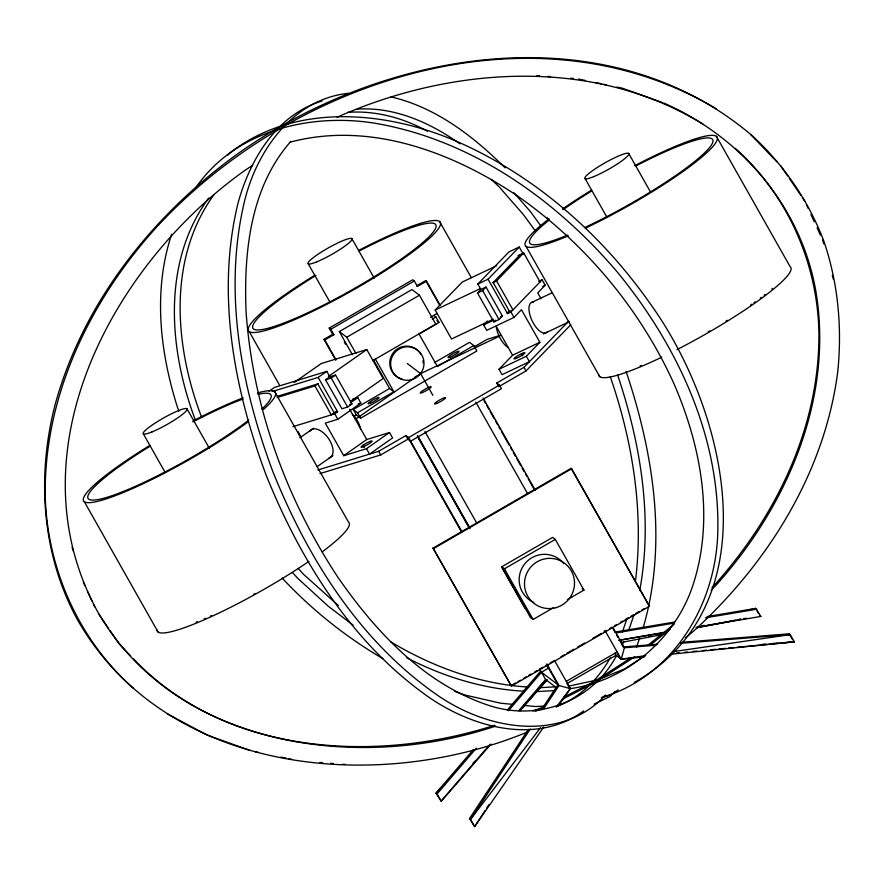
<?xml version="1.0" encoding="UTF-8"?>
<svg xmlns="http://www.w3.org/2000/svg" width="884" height="884" viewBox="0 0 884 884"><rect width="100%" height="100%" fill="white"/><g stroke="black" fill="none" stroke-linecap="round" stroke-linejoin="round"><path stroke-width="1.33" d="M635.497 580.766C643.917 512.002 632.834 441.912 610.291 376.772M639.718 590.545C653.077 518.477 640.701 443.646 617.573 374.849M171.684 234.183C152.943 290.471 159.871 351.799 177.507 407.425L178.999 411.259M644.591 656.856L621.231 659.188L624.402 647.751L612.855 627.342M622.314 632.248L627.076 618.336M628.701 630.281L633.894 615.098M636.502 647.276L639.552 638.347M643.044 628.159C667.862 544.047 653.541 453.149 626.093 371.468M610.247 657.806C598.744 678.448 581.086 696.493 559.031 705.664M616.435 655.773C592.169 701.852 537.229 721.786 488.366 705.266C423.845 683.652 375.424 631.474 337.655 576.898C285.93 498.222 252.879 406.728 246.128 312.593C243.575 253.399 249.984 187.773 290.781 141.462M622.115 644.989L624.016 641.397M485.106 810.518L474.653 826.628L469.492 818.584L528.455 729.355M486.598 808.219L488.841 804.76M541.317 709.907L557.948 684.735L547.074 665.53M530.278 729.013L470.553 819.391L474.653 826.628L543.693 727.057M543.13 709.565L559.008 685.542L546.776 663.928M557.815 706.692L570.368 688.592L554.721 660.934M195.298 188.491C234.382 130.28 311.422 112.146 377.457 123.661C472.631 140.733 555.616 199.508 617.364 272.117C676.879 344.694 719.963 435.713 717.797 531.162C716.438 603.706 673.619 676.525 601.396 697.598M208.701 198.016C161.772 261.819 168.678 349.688 195.452 420.276M213.674 195.088C167.319 259.244 174.667 347.003 201.707 417.491M540.422 727.83L470.553 819.391L469.492 818.584M556.235 707.123L570.368 688.592L566.964 683.641M473.481 749.455L436 793.158L441.16 801.202L491.018 744.074M507.383 709.918L540.4 671.42L559.008 685.542L570.368 688.592M489.349 745.024L441.16 801.202L437.061 793.965L476.321 748.184M508.455 710.725L541.472 672.227L548.732 668.028L547.373 665.63M518.798 710.681L545.561 679.476L539.428 668.624M520.035 710.824L546.323 680.702M473.05 763.235L474.874 761.179M521.56 708.526L535.295 693.045M537.118 690.979L547.185 679.63M493.305 319.201L451.536 338.992L435.16 310.03L462.277 282.04L496.664 265.752M480.885 289.499L486.001 287.068L502.388 316.03L498.996 319.533L493.88 321.953L477.504 292.991L480.885 289.499L477.813 284.062L509.007 251.885L519.24 247.034L523.273 254.15M477.813 284.062L488.056 279.211L519.24 247.034M477.504 292.991L482.62 290.571L486.001 287.068M520.278 254.559L493.161 282.548L509.538 311.511L507.504 313.599L488.056 279.211M492.885 282.681L496.576 280.935L523.693 252.946L540.08 281.908M526.323 356.296L529.394 361.722L502.101 374.661L499.029 369.225L526.323 356.296L539.881 342.296L521.449 309.72L513.991 317.422L486.697 330.351L483.625 324.925L487.404 321.025M493.88 321.953L495.581 320.207M507.504 313.599L510.919 311.986L542.113 279.808L545.185 285.234L537.726 292.924L541.019 298.748M499.029 369.225L512.587 355.235L539.881 342.296M497.747 384.883L496.72 383.07L523.969 367.324L568.699 321.168M498.775 386.684L526.013 370.937L570.744 324.793M614.999 691.354L609.916 696.603L594.07 704.117M444.608 784.329L436 793.158L437.061 793.965M539.328 687.222L543.152 683.299M712.029 587.374L714.891 584.523C777.102 515.041 820.54 424.906 818.871 330.218C816.816 261.399 786.882 194.226 735.234 148.357M711.178 590.07L715.952 585.33C787.445 506.046 834.474 397.06 815.501 289.145C800.042 205.519 740.98 136.998 663.862 103.063M227.464 155.396L230.392 152.589C294.792 102.787 384.651 110.61 455.713 140.943C534.135 175.021 600.523 233.243 649.596 302.814C726.847 409.215 773.047 603.65 634.27 682.481M583.738 710.88C536.964 745.234 473.106 727.731 429.038 697.343C352.053 643.386 300.394 560.578 265.918 474.531C233.973 388.894 216.072 293.908 237.907 203.607C249.675 159.982 276.416 114.743 322.052 100.986M605.396 695.343C559.594 743.875 484.973 728.969 435.867 694.106C358.871 640.16 307.223 557.351 272.736 471.294C240.791 385.656 222.89 290.681 244.724 200.381C257.2 150.037 293.289 99.052 348.517 93.284M647.762 645.397L674.326 624.016M650.956 644.491L670.072 629.099M685.741 637.563L692.117 632.436C767.025 564.655 824.374 473.725 837.678 372.319C842.297 327.986 838.209 283.057 823.733 240.813C808.33 200.491 783.6 164.457 751.765 135.34C604.38 10.21 380.496 50.222 234.382 156.214C150.81 217.486 82.985 303.466 55.206 404.319C36.476 476.266 41.614 555.362 78.179 620.999C166.822 774.24 375.998 794.373 526.886 732.272M269.023 391.247L274.427 387.468L326.793 371.357L329.865 376.783L335.555 375.037L351.942 403.988L347.622 407.027L341.92 408.773L325.544 379.811L329.865 376.783M294.184 382.529L321.235 363.556L366.772 349.556L383.159 378.507L350.473 401.435M272.327 391.513L318.152 377.413L326.793 371.357M277.189 397.524L314.925 385.91L318.306 383.546M328.45 376.429L366.772 349.556M325.544 379.811L331.235 378.065L335.555 375.037M336.351 411.336L331.312 414.872L314.925 385.91M299.919 437.801L313.477 428.287M292.825 426.707L334.727 413.822L337.6 411.8L318.152 377.413M350.44 402.806L357.766 397.667L360.838 403.093L337.798 419.259L325.268 423.104L343.71 455.68L366.473 448.685L389.512 432.519L392.584 437.945L369.545 454.111L366.473 448.685M355.346 419.392L420.607 373.623L499.725 336.13M317.08 466.697L332.892 455.603M343.71 455.68L366.749 439.525L389.512 432.519M618.203 689.929L611.551 694.592L601.429 697.708M252.702 165.286L245.796 169.761C111.605 264.692 11.105 452.906 97.406 611.308C175.584 747.577 357.534 772.439 495.67 726.107M595.617 680.691L630.148 658.315M634.657 656.878L595.529 682.249L562.589 699.1M642.966 657.066L624.8 668.823L597.871 679.829L568.335 686.194M333.224 335.202L329.202 328.086L412.762 279.786L414.353 281.002L417.425 286.427L426.508 281.178L440.276 305.51M329.202 328.086L330.793 329.29L414.353 281.002M323.986 339.368L333.069 334.119L333.865 334.727L324.782 339.975L323.986 339.368L335.787 360.219M426.508 281.178L425.712 280.571L416.629 285.819L417.425 286.427M352.429 354.738L339.323 331.577L411.977 289.576L419.425 295.223L435.801 324.185L372.672 360.672M339.323 331.577L346.76 337.224L419.425 295.223M430.541 317.279L437.215 313.422M432.353 319.069L435.934 317.002L439.005 322.428L419.027 333.986L437.458 366.562L473.791 345.567L476.863 350.992L360.606 418.187L356.351 414.961L353.28 409.524L389.612 388.529L393.866 391.756L357.534 412.751L353.28 409.524M373.081 360.539L375.435 359.18L393.866 391.756M434.376 362.65L469.537 342.34L473.791 345.567M353.733 416.474L356.119 415.093M474.034 346.937L487.139 339.368L500.278 335.323M317.942 469.99L378.65 451.304L405.9 435.558L408.563 437.58L461.967 531.726M408.563 437.58L499.383 385.081L501.427 388.706L410.607 441.193L407.944 439.182L405.9 435.558M319.986 473.603L380.706 454.928L407.944 439.182M433.061 548.135L571.108 468.343L571.639 468.752L649.464 606.302L511.416 686.094L433.061 548.135L511.416 686.094M433.591 548.544L571.639 468.752M553.196 607.861L533.085 619.474L530.433 617.463L501.758 566.777L552.622 537.384L555.285 539.406L583.948 590.081L567.395 599.65M501.758 566.777L504.421 568.799L555.285 539.406M512.068 685.001L515.637 682.945M518.024 681.564L520.4 680.194M523.969 678.127L526.356 676.746M528.731 675.376L531.118 673.995M534.687 671.939L537.063 670.558M539.45 669.188L543.019 667.122M545.395 665.74L547.771 664.37M550.157 662.989L553.727 660.934M560.865 656.801L564.434 654.735M566.821 653.364L573.959 649.232M577.528 647.176L584.667 643.044M592.998 638.226L601.33 633.419M603.706 632.038L606.092 630.668M609.662 628.601L612.037 627.22M614.424 625.85L616.8 624.469M620.369 622.413L622.756 621.032M625.132 619.662L628.701 617.596M631.077 616.214L633.463 614.844M635.839 613.463L639.408 611.408M641.795 610.026L644.171 608.656M566.279 681.343L617.131 651.95M567.55 683.288L616.049 655.254L621.231 659.188L645.762 655.619M603.584 696.481L605.849 695.167M563.97 697.045L594.468 681.442M518.002 255.642L523.693 252.946M435.16 310.03L480.598 288.493M538.699 281.421L542.113 279.808M542.699 286.405L545.185 285.234M506.808 312.803L512.952 309.886L496.576 280.935M483.625 324.925L493.548 320.218M500.344 317.002L502.388 316.03M531.66 302.483L551.505 293.079M543.439 333.942L569.495 321.599M337.158 117.196C451.625 66.344 592.91 56.499 702.835 124.058M532.886 711.067L544.301 706.636M535.218 711.377L542.831 708.427M277.477 396.308L317.809 383.899L334.185 412.85L337.6 411.8M352.528 399.27L357.766 397.667M349.666 404.695L351.942 403.988M358.329 403.866L360.838 403.093M494.609 725.3C374.54 763.798 224.724 754.903 133.484 658.889M747.643 610.314L755.698 608.391L760.859 616.435L696.028 627.353M290.151 142.158C369.258 120.975 452.111 151.871 517.582 196.038C584.843 243.122 639.419 308.041 673.542 382.772C701.332 446.409 715.112 520.201 692.172 587.473C673.652 640.591 625.165 681.188 569.285 688.791M621.187 642.491L661.552 634.668M696.548 627.883L740.947 619.275M743.643 618.756L746.339 618.236M648.69 636.436L651.398 635.928M658.171 634.657L660.889 634.159M700.172 626.789L725.919 621.971M728.626 621.463L735.4 620.192M738.118 619.684L740.825 619.176M619.076 640.259L663.729 632.436M701.609 625.806L704.316 625.331M615.253 632.038L674.669 622.027M707.078 616.568L755.698 608.391L758.627 613.562M616.314 632.845L674.381 623.065M705.443 617.839L756.759 609.198M619.054 640.314L664.978 632.579M674.393 651.464L790.252 634.613L794.34 641.85L672.072 654.105M676.404 653.044L679.144 652.79M684.625 652.27L687.376 652.005M692.857 651.486L696.968 651.099M702.46 650.569L706.57 650.182M710.681 649.795L716.173 649.276M718.913 649.011L725.775 648.359M728.515 648.105L733.996 647.585M736.748 647.32L794.34 641.85L793.279 641.044M619.264 639.74L623.342 646.944L657.608 644.226M682.271 642.27L789.191 633.806L790.252 634.613L680.603 643.298M655.928 645.254L624.402 647.751L623.342 646.944M762.881 644.182L765.61 643.972M772.45 643.475L777.931 643.066M780.66 642.867L794.34 641.85M539.428 687.686L555.948 686.835M536.422 691.586L554.312 690.658M543.748 706.117L535.748 706.526L523.648 705.388M357.357 109.119C394.485 106.699 430.265 122.677 459.901 143.838M347.876 112.345C375.567 110.356 403.303 117.915 427.447 131.274M536.919 75.582L539.616 75.792M547.693 76.433L550.389 76.643M570.589 78.234L573.285 78.444M319.92 762.461L322.594 762.671M330.649 763.301L333.323 763.511M342.716 764.251L345.39 764.461M528.709 687.078C479.846 684.293 432.596 666.845 390.816 641.917M524.278 691.244C483.194 689.056 443.072 676.591 406.662 657.707M512.886 704.371L500.775 703.233L464.752 694.979L454.685 691.376M390.938 96.886C435.514 107.086 473.238 136.158 505.107 167.85M578.644 79.041L585.23 80.422M595.783 82.632L601.054 83.737M603.684 84.289L606.325 84.842M616.866 87.041L622.137 88.146L662.591 102.61M255.332 751.731L258.029 752.306M280.935 757.102L286.328 758.229M289.024 758.792L291.72 759.356M249.995 750.428L207.375 735.19L167.463 713.941M716.537 108.909C533.052 -0.343 290.648 80.101 154.722 229.199C89.229 302.328 43.504 397.214 45.261 496.885C47.438 569.329 78.941 640.038 133.296 688.316M382.849 658.591C345.589 636.834 311.522 609.529 282.095 578.003M433.812 315.389L435.934 317.002M436.884 320.815L439.005 322.428M496.72 383.07L499.383 385.081M759.787 615.629L760.859 616.435M407.314 363.534L420.607 373.623L432.895 395.336M649.464 606.302L571.108 468.343M582.18 588.733L583.948 590.081M545.561 679.476L556.544 687.807M338.373 605.518L303.599 574.368L298.162 568.423M353.103 625.121L328.296 606.28L297.831 578.401L292.405 572.467M491.25 179.353L499.062 186.745L523.427 214.646L535.284 230.846M750.704 134.534L776.892 161.794M119.263 644.082L130.633 655.928M514.013 192.811L530.256 211.42L540.522 225.453M546.776 217.453L548.389 219.652M780.627 165.695L787.633 175.96M789.191 178.237L800.871 195.353M802.429 197.629L804.76 201.055M98.632 613.861L108.566 628.413M110.091 630.646L118.5 642.966M716.405 136.335L790.13 266.659A110.146 16.089 -29.5 0 1 676.978 349.644M628.679 153.418L650.359 191.729M585.086 178.612L606.767 216.923M789.191 633.806L792.108 638.977M526.035 246.36L599.761 376.683M510.919 311.986L513.991 317.422M521.494 353.666L522.72 355.832M482.62 290.571L498.996 319.533M523.969 367.324L526.013 370.937M439.558 221.497L471.349 277.698M496.134 326.141L512.587 355.235M425.712 280.571L439.47 304.903M483.084 397.966L535.395 490.432M484.056 400.761L485.415 403.159M486.775 405.557L488.808 409.17M490.167 411.568L494.244 418.773M495.604 421.171L497.648 424.773M498.996 427.182L500.355 429.58M501.714 431.978L509.195 445.193M510.554 447.591L511.913 450M513.273 452.398L515.306 456M516.665 458.398L520.742 465.603M522.101 468.012L524.146 471.614M525.505 474.012L526.853 476.421M528.212 478.819L534.334 489.626M613.142 628.933L615.187 632.535M616.546 634.933L617.905 637.342M475.813 402.165L527.461 493.449M604.91 630.336L621.231 659.188M616.656 652.182L620.17 658.381M614.877 653.188L616.049 655.254M351.843 238.581L374.197 278.095M504.421 568.799L533.085 619.474M424.95 431.558L476.598 522.842M501.725 567.263L524.842 608.115M417.668 435.724L469.99 528.212M417.602 436.254L469.238 527.527M417.303 436.155L469.614 528.621M373.81 360.606L389.612 388.529M409.259 439.624L461.581 532.102M308.24 263.775L329.92 302.085M346.76 337.224L355.932 353.434M344.274 341.942L345.589 344.263M330.793 329.29L333.865 334.727M324.782 339.975L335.931 359.666M357.534 412.751L360.606 418.187M378.65 451.304L380.706 454.928M349.633 409.27L366.749 439.525M331.235 378.065L347.622 407.027M363.191 445.149L364.429 447.326M334.727 413.822L337.798 419.259M249.2 331.533L279.631 385.325M297.952 431.514L301.245 437.326M274.67 391.645L348.406 521.958A110.146 16.089 -29.5 0 1 322.218 551.87M186.955 408.717L209.309 448.232M143.363 433.911L165.032 472.233M84.311 501.67L158.037 631.983M806.44 204.701L808.12 208.359M810.915 214.436L814.274 221.74M817.081 227.829L820.429 235.133M83.295 582.125L84.997 585.827M87.836 591.993L91.803 600.634M93.505 604.324L94.643 606.8M822.673 240.006L823.744 243.929M832.286 275.333L833.347 279.267M72.112 546.975L73.195 550.953M533.77 602.402A25.227 24.907 -52.8 0 1 524.488 564.191A25.227 24.907 -52.8 0 1 563.793 563.594M359.247 250.99A105.108 15.36 -29.5 0 1 423.712 241.73A105.108 15.36 -29.5 0 1 272.957 326.837A105.108 15.36 -29.5 0 1 315.964 275.421M358.959 250.282A110.146 16.089 -29.5 0 1 427.812 239.807A110.146 16.089 -29.5 0 1 269.631 329.224A110.146 16.089 -29.5 0 1 314.859 275.211M401.966 379.048A16.818 16.608 -52.8 0 1 393.314 352.705A16.818 16.608 -52.8 0 1 420.983 354.473M423.005 360.65A16.818 16.608 -52.8 0 1 423.127 362.838M416.463 376.131A16.818 16.608 -52.8 0 1 414.64 377.346M546.997 332.097A16.818 7.392 64.6 0 1 531.881 320.284A16.818 7.392 64.6 0 1 533.306 302.096M352.384 414.452A16.818 9.205 55 0 1 360.584 428.939M308.847 561.417A110.146 16.089 -29.5 0 1 209.663 617.352A110.146 16.089 -29.5 0 1 157.032 630.137M257.951 394.386A105.108 15.36 -29.5 0 1 261.929 409.049M248.68 420.165A105.108 15.36 -29.5 0 1 103.317 498.355A105.108 15.36 -29.5 0 1 149.739 446.387M192.966 421.856A105.108 15.36 -29.5 0 1 242.945 399.06M257.487 392.982A110.146 16.089 -29.5 0 1 263.487 409.447M248.481 421.558A110.146 16.089 -29.5 0 1 97.781 501.316A110.146 16.089 -29.5 0 1 149.971 445.348M192.944 421.016A110.146 16.089 -29.5 0 1 243.067 397.866M255.244 593.429A105.108 15.36 -29.5 0 1 253.83 594.214M211.596 615.529A105.108 15.36 -29.5 0 1 210.337 616.104M205.419 618.27A105.108 15.36 -29.5 0 1 204.226 618.789M197.265 621.673A105.108 15.36 -29.5 0 1 196.16 622.126M309.776 431.293A16.818 9.205 55 0 1 328.163 438.022A16.818 9.205 55 0 1 329.025 458.078M507.869 347.401A16.818 7.392 64.6 0 1 496.278 326.925M661.762 357.202A110.146 16.089 -29.5 0 1 598.766 374.827M636.082 165.827A105.108 15.36 -29.5 0 1 709.277 147.882A105.108 15.36 -29.5 0 1 584.711 227.564M567.539 235.133A105.108 15.36 -29.5 0 1 549.318 219.961M563.196 209.641A105.108 15.36 -29.5 0 1 591.462 191.077M634.668 165.706A110.146 16.089 -29.5 0 1 714.195 144.943A110.146 16.089 -29.5 0 1 585.694 228.017M568.346 235.818A110.146 16.089 -29.5 0 1 549.019 218.878M562.556 209.011A110.146 16.089 -29.5 0 1 591.705 190.049M772.561 288.361A105.108 15.36 -29.5 0 1 771.798 289.013M765.047 294.46A105.108 15.36 -29.5 0 1 764.13 295.179M761.268 297.344A105.108 15.36 -29.5 0 1 760.284 298.085M755.135 301.842A105.108 15.36 -29.5 0 1 754.063 302.604M751.864 304.151A105.108 15.36 -29.5 0 1 750.748 304.936M727.355 320.295A105.108 15.36 -29.5 0 1 726.029 321.113M709.631 330.947A105.108 15.36 -29.5 0 1 708.239 331.754M641.265 365.446A105.108 15.36 -29.5 0 1 640.126 365.921M422.43 392.54A6.31 0.917 -29.5 0 0 431.193 387.004A6.31 0.917 -29.5 0 0 423.535 390.12A6.31 0.917 -29.5 0 0 422.43 392.54M436.784 403.435A6.31 0.917 -29.5 0 0 445.547 397.899A6.31 0.917 -29.5 0 0 437.889 401.016A6.31 0.917 -29.5 0 0 436.784 403.435M555.727 607.717A25.227 24.907 -52.8 0 0 567.373 565.683A25.227 24.907 -52.8 0 0 525.394 577.02A25.227 24.907 -52.8 0 0 555.727 607.717M411.469 379.689A16.818 16.608 -52.8 0 0 419.237 351.666A16.818 16.608 -52.8 0 0 391.247 359.236A16.818 16.608 -52.8 0 0 411.469 379.689M316.881 261.797A25.227 3.68 -29.5 0 0 351.92 239.63A25.227 3.68 -29.5 0 0 321.323 252.095A25.227 3.68 -29.5 0 0 316.881 261.797M370.286 403.292A6.31 0.917 -29.5 0 0 379.048 397.756A6.31 0.917 -29.5 0 0 371.391 400.872A6.31 0.917 -29.5 0 0 370.286 403.292M450.21 357.103A6.31 0.917 -29.5 0 0 458.973 351.567A6.31 0.917 -29.5 0 0 451.315 354.683A6.31 0.917 -29.5 0 0 450.21 357.103M516.168 358.418A6.31 0.917 -29.5 0 0 524.93 352.882A6.31 0.917 -29.5 0 0 517.273 355.998A6.31 0.917 -29.5 0 0 516.168 358.418M151.993 431.933A25.227 3.68 -29.5 0 0 187.032 409.778A25.227 3.68 -29.5 0 0 156.435 422.243A25.227 3.68 -29.5 0 0 151.993 431.933M363.324 446.763A6.31 0.917 -29.5 0 0 372.087 441.215A6.31 0.917 -29.5 0 0 364.429 444.332A6.31 0.917 -29.5 0 0 363.324 446.763M593.728 176.634A25.227 3.68 -29.5 0 0 628.767 154.468A25.227 3.68 -29.5 0 0 598.159 166.932A25.227 3.68 -29.5 0 0 593.728 176.634"/></g></svg>
